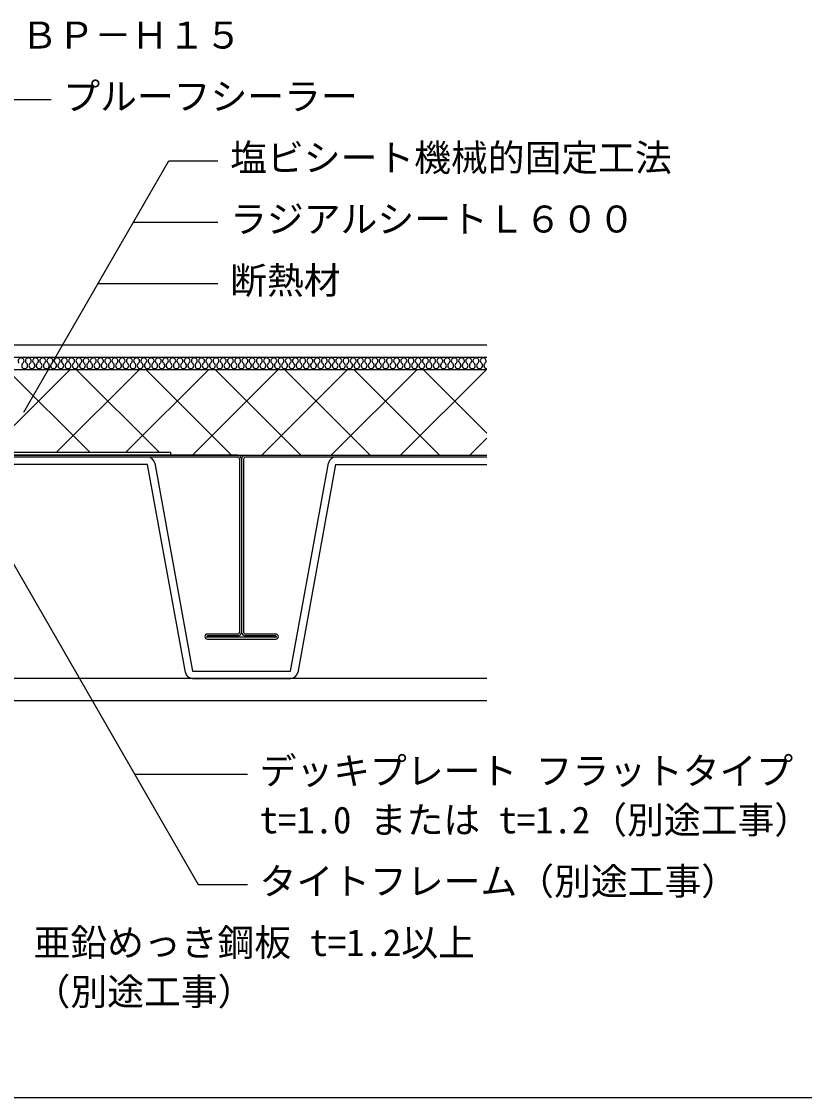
# Model space of a CAD drawing. Units: millimetres, scale not verified. Extents: x -665 to 665, y -465 to 450.
# Drawn here: x 49.8 to 369, y -465 to -26.3 of the extents above; entities that cross this region are included whole.
import ezdxf
from ezdxf.enums import TextEntityAlignment as Align

# ---------------------------------------------------------------- set-up
doc = ezdxf.new("R2010")
doc.units = ezdxf.units.MM
doc.header["$LTSCALE"] = 5
for name, color, linetype in [('0-1_線色１（水色）', 4, 'Continuous'), ('0-2_線色２（白）', 7, 'Continuous'), ('0-4_線色４（黄）', 2, 'Continuous'), ('0-5_金属', 7, 'Continuous'), ('0-6_鋼板・アングル', 2, 'Continuous'), ('0-A_文字', 7, 'Continuous'), ('0-D_断熱・ハッチ', 4, 'Continuous'), ('F-0', 134, 'Continuous')]:
    doc.layers.add(name, color=color, linetype=linetype)
doc.styles.add('ＭＳ ゴシック', font='')
doc.styles.get('ＭＳ ゴシック').set_extended_font_data('MS Gothic')

msp = doc.modelspace()

# ---------------------------------------------------------------- linework, layer by layer
at = {"layer": '0-1_線色１（水色）'}
for centre, start, end in [((49.616, -164.675), 307.52351, 232.47649), ((51.088, -166.592), 127.52351, 52.47649), ((52.56, -164.675), 307.52351, 232.47649), ((54.032, -166.592), 127.52351, 52.47649), ((55.504, -164.675), 307.52351, 232.47649), ((56.976, -166.592), 127.52351, 52.47649), ((58.448, -164.675), 307.52351, 232.47649), ((59.92, -166.592), 127.52351, 52.47649), ((61.392, -164.675), 307.52351, 232.47649), ((62.864, -166.592), 127.52351, 52.47649), ((64.336, -164.675), 307.52351, 232.47649), ((65.808, -166.592), 127.52351, 52.47649), ((67.28, -164.675), 307.52351, 232.47649), ((68.752, -166.592), 127.52351, 52.47649), ((70.224, -164.675), 307.52351, 232.47649), ((71.696, -166.592), 127.52351, 52.47649), ((73.168, -164.675), 307.52351, 232.47649), ((74.64, -166.592), 127.52351, 52.47649), ((76.112, -164.675), 307.52351, 232.47649), ((77.584, -166.592), 127.52351, 52.47649), ((79.056, -164.675), 307.52351, 232.47649), ((80.527, -166.592), 127.52351, 52.47649), ((81.999, -164.675), 307.52351, 232.47649), ((83.471, -166.592), 127.52351, 52.47649), ((84.943, -164.675), 307.52351, 232.47649), ((86.415, -166.592), 127.52351, 52.47649), ((87.887, -164.675), 307.52351, 232.47649), ((89.359, -166.592), 127.52351, 52.47649), ((90.831, -164.675), 307.52351, 232.47649), ((92.303, -166.592), 127.52351, 52.47649), ((93.775, -164.675), 307.52351, 232.47649), ((95.247, -166.592), 127.52351, 52.47649), ((96.719, -164.675), 307.52351, 232.47649), ((98.191, -166.592), 127.52351, 52.47649), ((99.663, -164.675), 307.52351, 232.47649), ((101.135, -166.592), 127.52351, 52.47649), ((102.607, -164.675), 307.52351, 232.47649), ((104.079, -166.592), 127.52351, 52.47649), ((105.551, -164.675), 307.52351, 232.47649), ((107.023, -166.592), 127.52351, 52.47649), ((108.495, -164.675), 307.52351, 232.47649), ((109.967, -166.592), 127.52351, 52.47649), ((111.439, -164.675), 307.52351, 232.47649), ((112.911, -166.592), 127.52351, 52.47649), ((114.383, -164.675), 307.52351, 232.47649), ((115.855, -166.592), 127.52351, 52.47649), ((117.326, -164.675), 307.52351, 232.47649), ((118.798, -166.592), 127.52351, 52.47649), ((120.27, -164.675), 307.52351, 232.47649), ((121.742, -166.592), 127.52351, 52.47649), ((123.214, -164.675), 307.52351, 232.47649), ((124.686, -166.592), 127.52351, 52.47649), ((126.158, -164.675), 307.52351, 232.47649), ((127.63, -166.592), 127.52351, 52.47649), ((129.102, -164.675), 307.52351, 232.47649), ((130.574, -166.592), 127.52351, 52.47649), ((132.046, -164.675), 307.52351, 232.47649), ((133.518, -166.592), 127.52351, 52.47649), ((134.99, -164.675), 307.52351, 232.47649), ((136.462, -166.592), 127.52351, 52.47649), ((137.934, -164.675), 307.52351, 232.47649), ((139.406, -166.592), 127.52351, 52.47649), ((140.878, -164.675), 307.52351, 232.47649), ((142.35, -166.592), 127.52351, 52.47649), ((143.822, -164.675), 307.52351, 232.47649), ((145.294, -166.592), 127.52351, 52.47649), ((146.766, -164.675), 307.52351, 232.47649), ((148.238, -166.592), 127.52351, 52.47649), ((149.71, -164.675), 307.52351, 232.47649), ((151.182, -166.592), 127.52351, 52.47649), ((152.654, -164.675), 307.52351, 232.47649), ((154.126, -166.592), 127.52351, 52.47649), ((155.597, -164.675), 307.52351, 232.47649), ((157.069, -166.592), 127.52351, 52.47649), ((158.541, -164.675), 307.52351, 232.47649), ((160.013, -166.592), 127.52351, 52.47649), ((161.485, -164.675), 307.52351, 232.47649), ((162.957, -166.592), 127.52351, 52.47649), ((164.429, -164.675), 307.52351, 232.47649), ((165.901, -166.592), 127.52351, 52.47649), ((167.373, -164.675), 307.52351, 232.47649), ((168.845, -166.592), 127.52351, 52.47649), ((170.317, -164.675), 307.52351, 232.47649), ((171.789, -166.592), 127.52351, 52.47649), ((173.261, -164.675), 307.52351, 232.47649), ((174.733, -166.592), 127.52351, 52.47649), ((176.205, -164.675), 307.52351, 232.47649), ((177.677, -166.592), 127.52351, 52.47649), ((179.149, -164.675), 307.52351, 232.47649), ((180.621, -166.592), 127.52351, 52.47649), ((182.093, -164.675), 307.52351, 232.47649), ((183.565, -166.592), 127.52351, 52.47649), ((185.037, -164.675), 307.52351, 232.47649), ((186.509, -166.592), 127.52351, 52.47649), ((187.981, -164.675), 307.52351, 232.47649), ((189.453, -166.592), 127.52351, 52.47649), ((190.925, -164.675), 307.52351, 232.47649), ((192.396, -166.592), 127.52351, 52.47649), ((193.868, -164.675), 307.52351, 232.47649), ((195.34, -166.592), 127.52351, 52.47649), ((196.812, -164.675), 307.52351, 232.47649), ((198.284, -166.592), 127.52351, 52.47649), ((199.756, -164.675), 307.52351, 232.47649), ((201.228, -166.592), 127.52351, 52.47649), ((202.7, -164.675), 307.52351, 232.47649), ((204.172, -166.592), 127.52351, 52.47649), ((205.644, -164.675), 307.52351, 232.47649), ((207.116, -166.592), 127.52351, 52.47649), ((208.588, -164.675), 307.52351, 232.47649), ((210.06, -166.592), 127.52351, 52.47649), ((211.532, -164.675), 307.52351, 232.47649), ((213.004, -166.592), 127.52351, 52.47649), ((214.476, -164.675), 307.52351, 232.47649), ((215.948, -166.592), 127.52351, 52.47649), ((217.42, -164.675), 307.52351, 232.47649), ((218.892, -166.592), 127.52351, 52.47649), ((220.364, -164.675), 307.52351, 232.47649), ((221.836, -166.592), 127.52351, 52.47649), ((223.308, -164.675), 307.52351, 232.47649), ((224.78, -166.592), 127.52351, 52.47649), ((226.252, -164.675), 307.52351, 232.47649), ((227.724, -166.592), 127.52351, 52.47649), ((229.195, -164.675), 307.52351, 232.47649), ((230.667, -166.592), 127.52351, 52.47649), ((232.139, -164.675), 307.52351, 232.47649), ((233.611, -166.592), 127.52351, 52.47649), ((235.083, -164.675), 307.52351, 232.47649), ((236.555, -166.592), 127.52351, 52.47649), ((238.027, -164.675), 307.52351, 232.47649), ((239.499, -166.592), 127.52351, 271.71028)]:
    msp.add_arc(centre, 1.208, start, end, dxfattribs=at)
at = {"layer": '0-2_線色２（白）'}
for p, q in [((-70.958, -163.133), (239.535, -163.133)), ((-70.521, -168.133), (239.535, -168.133)), ((110.735, -203.133), (189.453, -203.133))]:
    msp.add_line(p, q, dxfattribs=at)
at = {"layer": '0-4_線色４（黄）'}
msp.add_line((-13.771, -158.133), (239.535, -158.133), dxfattribs=at)
at = {"layer": '0-5_金属'}
for p, q in [((137.935, -203.133), (-59.014, -203.133)), ((137.935, -203.933), (-58.865, -203.933)), ((138.735, -204.733), (138.735, -275.233)), ((139.535, -204.733), (139.535, -275.233)), ((140.335, -204.733), (140.335, -275.233)), ((239.535, -203.933), (140.995, -203.933)), ((141.135, -203.133), (239.535, -203.133)), ((101.21, -206.933), (-22.139, -206.933)), ((116.602, -291.762), (101.21, -206.933)), ((177.861, -206.933), (162.469, -291.762)), ((177.861, -206.933), (239.535, -206.933)), ((137.935, -276.034), (125.585, -276.034)), ((153.485, -276.034), (141.135, -276.034)), ((137.935, -276.833), (125.585, -276.833)), ((153.485, -277.334), (125.585, -277.334)), ((125.585, -278.133), (153.485, -278.133)), ((153.485, -276.833), (141.135, -276.833)), ((239.535, -294.133), (-90.465, -294.133)), ((119.535, -294.133), (159.535, -294.133)), ((-90.465, -303.133), (239.535, -303.133))]:
    msp.add_line(p, q, dxfattribs=at)
msp.add_lwpolyline([(104.106, -206.313), (119.535, -291.134), (159.535, -291.134), (174.954, -206.309)], dxfattribs=at)
for centre, radius, start, end in [((101.172, -206.942), 3, 12.09541, 90), ((137.935, -204.733), 1.6, 0, 90), ((137.935, -204.733), 0.8, 0, 90), ((141.135, -204.733), 1.6, 90, 180), ((141.135, -204.733), 0.8, 90, 180), ((177.887, -206.937), 3, 90, 167.90458), ((125.585, -277.083), 1.05, 90, 270), ((137.935, -275.233), 0.8, 270, 0), ((137.935, -275.233), 1.6, 270, 0), ((141.135, -275.233), 1.6, 180, 270), ((141.135, -275.233), 0.8, 180, 270), ((153.485, -277.083), 1.05, 270, 90), ((125.585, -277.083), 0.25, 90, 270), ((153.485, -277.083), 0.25, 270, 90), ((119.535, -291.133), 3, 192.09541, 270), ((159.535, -291.133), 3, 270, 347.90458)]:
    msp.add_arc(centre, radius, start, end, dxfattribs=at)
at = {"layer": '0-6_鋼板・アングル'}
for p, q in [((-90.465, -203.133), (110.735, -203.133)), ((-89.265, -201.933), (110.735, -201.933)), ((110.735, -203.133), (110.735, -201.933))]:
    msp.add_line(p, q, dxfattribs=at)
at = {"layer": '0-A_文字'}
for p, q in [((41.834, -58.133), (61.834, -58.133)), ((50.691, -185.633), (109.869, -83.133)), ((109.869, -83.133), (129.869, -83.133)), ((95.436, -108.133), (129.869, -108.133)), ((81.002, -133.133), (129.869, -133.133)), ((95.902, -333.133), (141.882, -333.133))]:
    msp.add_line(p, q, dxfattribs=at)
msp.add_lwpolyline([(21.077, -203.533), (121.882, -378.133), (141.882, -378.133)], dxfattribs=at)
at = {"layer": '0-D_断熱・ハッチ'}
for p, q in [((35.825, -201.933), (69.625, -168.133)), ((43.857, -168.133), (77.657, -201.933)), ((64.109, -201.933), (97.909, -168.133)), ((72.142, -168.133), (105.942, -201.933)), ((92.393, -201.933), (126.193, -168.133)), ((100.426, -168.133), (135.426, -203.133)), ((119.477, -203.133), (154.477, -168.133)), ((128.71, -168.133), (163.71, -203.133)), ((147.762, -203.133), (182.762, -168.133)), ((156.995, -168.133), (191.995, -203.133)), ((176.046, -203.133), (211.046, -168.133)), ((185.279, -168.133), (220.279, -203.133)), ((204.33, -203.133), (239.33, -168.133)), ((213.563, -168.133), (239.535, -194.106)), ((232.614, -203.133), (239.535, -196.213))]:
    msp.add_line(p, q, dxfattribs=at)
at = {"layer": 'F-0'}
msp.add_line((-665, -465), (665, -465), dxfattribs=at)

# ---------------------------------------------------------------- texts
at = {"layer": '0-A_文字', "style": 'ＭＳ ゴシック'}
for s, p in [('ＢＰ－Ｈ１５', (49.598, -40.633)), ('プルーフシーラー', (66.834, -65.633)), ('塩ビシート機械的固定工法', (134.869, -90.633)), ('ラジアルシートＬ６００', (134.869, -115.633)), ('断熱材', (134.869, -140.633)), ('デッキプレート フラットタイプ H=75', (146.882, -340.633)), ('t=1.0 または t=1.2（別途工事）', (146.882, -360.633)), ('タイトフレーム（別途工事）', (146.882, -385.633)), ('亜鉛めっき鋼板 t=1.2以上', (54.71, -410.633)), ('（別途工事）', (54.71, -430.633))]:
    msp.add_text(s, height=11, dxfattribs=at).set_placement(p, align=Align.BOTTOM_LEFT)

doc.saveas('drawing.dxf')
